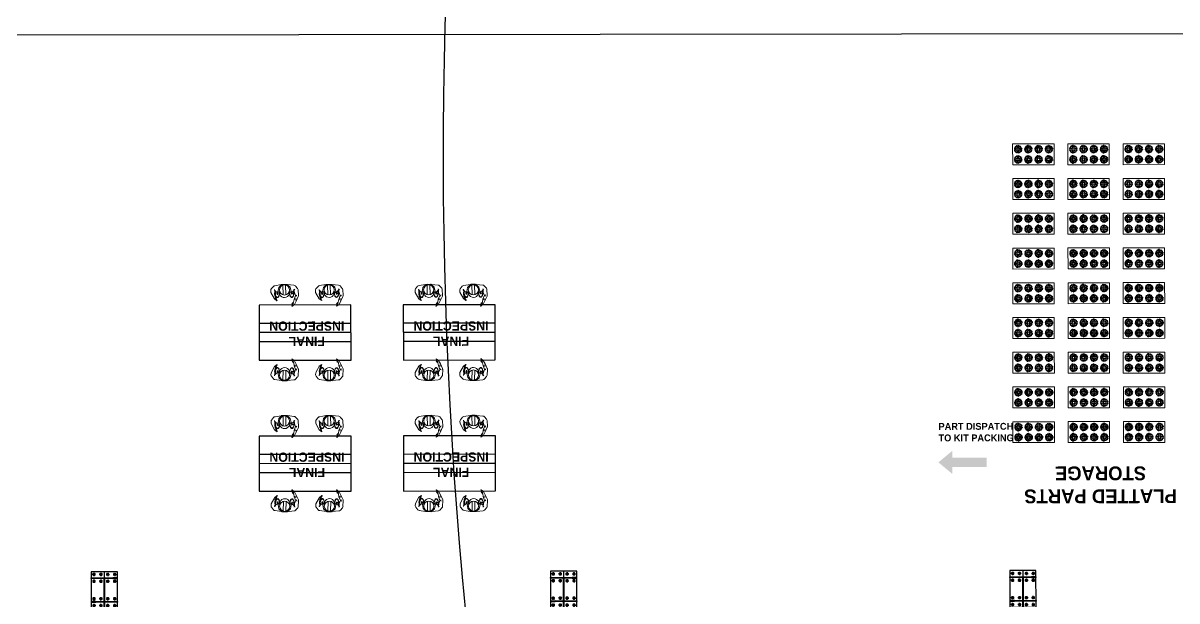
# Model space of a CAD drawing. Header units: feet. Extents: x -99009 to 3252343, y -11094690 to 9035152.
# Drawn here: x 2411264 to 2436386, y -1988055 to -1975477 of the extents above; entities that cross this region are included whole.
import ezdxf

# ---------------------------------------------------------------- set-up
doc = ezdxf.new("R2010")
doc.units = ezdxf.units.FT
doc.layers.add('1', color=1, linetype='Continuous')
doc.layers.add('Layer3', color=160, linetype='Continuous')
doc.layers.add('Line', color=7, linetype='Continuous', lineweight=13)
doc.layers.add('OVERALL', color=41, linetype='Continuous', lineweight=0)
doc.styles.get("Standard").update_dxf_attribs({"font": 'GOTHICB.TTF'})

# ---------------------------------------------------------------- blocks, each defined once
blk = doc.blocks.new('*U1276')
for centre, radius, start, end in [((15, -1), 18, 162.5296, 183.5619), ((-15, -1), 18, 356.4381, 17.4704), ((-5, -3), 1.5, 273.6918, 3.5619), ((5, -3), 1.5, 176.4381, 266.3082)]:
    blk.add_arc(centre, radius, start, end)
at = {"layer": 'Layer3'}
blk.add_arc((0, -76), 80, 88.2522, 91.7478, dxfattribs=at)
blk = doc.blocks.new('*U1275')
at = {"layer": 'Line', "color": 0, "linetype": 'ByBlock', "lineweight": -2, "transparency": 16777216}
blk.add_blockref('*U1276', (130, 206), dxfattribs=at)
for p, rotation in [((130, 54), 180), ((142, 205), 350.5263157894736), ((142, 55), 189.4736842105263), ((155, 202), 341.0526315789473), ((155, 58), 198.9473684210527), ((166, 197), 331.578947368421), ((166, 63), 208.421052631579), ((177, 190), 322.1052631578947), ((177, 70), 217.8947368421053), ((186, 181), 312.6315789473684), ((186, 79), 227.3684210526316), ((194, 172), 303.1578947368421), ((194, 88), 236.8421052631579), ((200, 160), 293.6842105263158), ((200, 100), 246.3157894736842), ((204, 149), 284.2105263157895), ((204, 111), 255.7894736842105), ((206, 136), 274.7368421052632), ((206, 124), 265.2631578947368)]:
    blk.add_blockref('*U1276', p, dxfattribs=dict(at, rotation=rotation))
blk = doc.blocks.new('*U1278')
for centre, radius, start, end in [((15, -1), 18, 162.5296, 183.5619), ((-15, -1), 18, 356.4381, 17.4704), ((-5, -3), 1.5, 273.6918, 3.5619), ((5, -3), 1.5, 176.4381, 266.3082)]:
    blk.add_arc(centre, radius, start, end)
at = {"layer": 'Layer3'}
blk.add_arc((0, -76), 80, 88.2522, 91.7478, dxfattribs=at)
blk = doc.blocks.new('*U1277')
at = {"layer": 'Line', "color": 0, "linetype": 'ByBlock', "lineweight": -2, "transparency": 16777216}
blk.add_blockref('*U1278', (130, 206), dxfattribs=at)
for p, rotation in [((130, 54), 180), ((142, 205), 350.5263157894736), ((142, 55), 189.4736842105263), ((155, 202), 341.0526315789473), ((155, 58), 198.9473684210527), ((166, 197), 331.578947368421), ((166, 63), 208.421052631579), ((177, 190), 322.1052631578947), ((177, 70), 217.8947368421053), ((186, 181), 312.6315789473684), ((186, 79), 227.3684210526316), ((194, 172), 303.1578947368421), ((194, 88), 236.8421052631579), ((200, 160), 293.6842105263158), ((200, 100), 246.3157894736842), ((204, 149), 284.2105263157895), ((204, 111), 255.7894736842105), ((206, 136), 274.7368421052632), ((206, 124), 265.2631578947368)]:
    blk.add_blockref('*U1278', p, dxfattribs=dict(at, rotation=rotation))
blk = doc.blocks.new('*U1280')
for centre, radius, start, end in [((15, -1), 18, 162.5296, 183.5619), ((-15, -1), 18, 356.4381, 17.4704), ((-5, -3), 1.5, 273.6918, 3.5619), ((5, -3), 1.5, 176.4381, 266.3082)]:
    blk.add_arc(centre, radius, start, end)
at = {"layer": 'Layer3'}
blk.add_arc((0, -76), 80, 88.2522, 91.7478, dxfattribs=at)
blk = doc.blocks.new('*U1279')
at = {"layer": 'Line', "color": 0, "linetype": 'ByBlock', "lineweight": -2, "transparency": 16777216}
blk.add_blockref('*U1280', (130, 206), dxfattribs=at)
for p, rotation in [((130, 54), 180), ((142, 205), 350.5263157894736), ((142, 55), 189.4736842105263), ((155, 202), 341.0526315789473), ((155, 58), 198.9473684210527), ((166, 197), 331.578947368421), ((166, 63), 208.421052631579), ((177, 190), 322.1052631578947), ((177, 70), 217.8947368421053), ((186, 181), 312.6315789473684), ((186, 79), 227.3684210526316), ((194, 172), 303.1578947368421), ((194, 88), 236.8421052631579), ((200, 160), 293.6842105263158), ((200, 100), 246.3157894736842), ((204, 149), 284.2105263157895), ((204, 111), 255.7894736842105), ((206, 136), 274.7368421052632), ((206, 124), 265.2631578947368)]:
    blk.add_blockref('*U1280', p, dxfattribs=dict(at, rotation=rotation))
blk = doc.blocks.new('*U1282')
for centre, radius, start, end in [((15, -1), 18, 162.5296, 183.5619), ((-15, -1), 18, 356.4381, 17.4704), ((-5, -3), 1.5, 273.6918, 3.5619), ((5, -3), 1.5, 176.4381, 266.3082)]:
    blk.add_arc(centre, radius, start, end)
at = {"layer": 'Layer3'}
blk.add_arc((0, -76), 80, 88.2522, 91.7478, dxfattribs=at)
blk = doc.blocks.new('*U1281')
at = {"layer": 'Line', "color": 0, "linetype": 'ByBlock', "lineweight": -2, "transparency": 16777216}
blk.add_blockref('*U1282', (130, 206), dxfattribs=at)
for p, rotation in [((130, 54), 180), ((142, 205), 350.5263157894736), ((142, 55), 189.4736842105263), ((155, 202), 341.0526315789473), ((155, 58), 198.9473684210527), ((166, 197), 331.578947368421), ((166, 63), 208.421052631579), ((177, 190), 322.1052631578947), ((177, 70), 217.8947368421053), ((186, 181), 312.6315789473684), ((186, 79), 227.3684210526316), ((194, 172), 303.1578947368421), ((194, 88), 236.8421052631579), ((200, 160), 293.6842105263158), ((200, 100), 246.3157894736842), ((204, 149), 284.2105263157895), ((204, 111), 255.7894736842105), ((206, 136), 274.7368421052632), ((206, 124), 265.2631578947368)]:
    blk.add_blockref('*U1282', p, dxfattribs=dict(at, rotation=rotation))
blk = doc.blocks.new('*U1284')
for centre, radius, start, end in [((15, -1), 18, 162.5296, 183.5619), ((-15, -1), 18, 356.4381, 17.4704), ((-5, -3), 1.5, 273.6918, 3.5619), ((5, -3), 1.5, 176.4381, 266.3082)]:
    blk.add_arc(centre, radius, start, end)
at = {"layer": 'Layer3'}
blk.add_arc((0, -76), 80, 88.2522, 91.7478, dxfattribs=at)
blk = doc.blocks.new('*U1283')
at = {"layer": 'Line', "color": 0, "linetype": 'ByBlock', "lineweight": -2, "transparency": 16777216}
blk.add_blockref('*U1284', (130, 206), dxfattribs=at)
for p, rotation in [((130, 54), 180), ((142, 205), 350.5263157894736), ((142, 55), 189.4736842105263), ((155, 202), 341.0526315789473), ((155, 58), 198.9473684210527), ((166, 197), 331.578947368421), ((166, 63), 208.421052631579), ((177, 190), 322.1052631578947), ((177, 70), 217.8947368421053), ((186, 181), 312.6315789473684), ((186, 79), 227.3684210526316), ((194, 172), 303.1578947368421), ((194, 88), 236.8421052631579), ((200, 160), 293.6842105263158), ((200, 100), 246.3157894736842), ((204, 149), 284.2105263157895), ((204, 111), 255.7894736842105), ((206, 136), 274.7368421052632), ((206, 124), 265.2631578947368)]:
    blk.add_blockref('*U1284', p, dxfattribs=dict(at, rotation=rotation))
blk = doc.blocks.new('*U1286')
for centre, radius, start, end in [((15, -1), 18, 162.5296, 183.5619), ((-15, -1), 18, 356.4381, 17.4704), ((-5, -3), 1.5, 273.6918, 3.5619), ((5, -3), 1.5, 176.4381, 266.3082)]:
    blk.add_arc(centre, radius, start, end)
at = {"layer": 'Layer3'}
blk.add_arc((0, -76), 80, 88.2522, 91.7478, dxfattribs=at)
blk = doc.blocks.new('*U1285')
at = {"layer": 'Line', "color": 0, "linetype": 'ByBlock', "lineweight": -2, "transparency": 16777216}
blk.add_blockref('*U1286', (130, 206), dxfattribs=at)
for p, rotation in [((130, 54), 180), ((142, 205), 350.5263157894736), ((142, 55), 189.4736842105263), ((155, 202), 341.0526315789473), ((155, 58), 198.9473684210527), ((166, 197), 331.578947368421), ((166, 63), 208.421052631579), ((177, 190), 322.1052631578947), ((177, 70), 217.8947368421053), ((186, 181), 312.6315789473684), ((186, 79), 227.3684210526316), ((194, 172), 303.1578947368421), ((194, 88), 236.8421052631579), ((200, 160), 293.6842105263158), ((200, 100), 246.3157894736842), ((204, 149), 284.2105263157895), ((204, 111), 255.7894736842105), ((206, 136), 274.7368421052632), ((206, 124), 265.2631578947368)]:
    blk.add_blockref('*U1286', p, dxfattribs=dict(at, rotation=rotation))
blk = doc.blocks.new('*U1288')
for centre, radius, start, end in [((15, -1), 18, 162.5296, 183.5619), ((-15, -1), 18, 356.4381, 17.4704), ((-5, -3), 1.5, 273.6918, 3.5619), ((5, -3), 1.5, 176.4381, 266.3082)]:
    blk.add_arc(centre, radius, start, end)
at = {"layer": 'Layer3'}
blk.add_arc((0, -76), 80, 88.2522, 91.7478, dxfattribs=at)
blk = doc.blocks.new('*U1287')
at = {"layer": 'Line', "color": 0, "linetype": 'ByBlock', "lineweight": -2, "transparency": 16777216}
blk.add_blockref('*U1288', (130, 206), dxfattribs=at)
for p, rotation in [((130, 54), 180), ((142, 205), 350.5263157894736), ((142, 55), 189.4736842105263), ((155, 202), 341.0526315789473), ((155, 58), 198.9473684210527), ((166, 197), 331.578947368421), ((166, 63), 208.421052631579), ((177, 190), 322.1052631578947), ((177, 70), 217.8947368421053), ((186, 181), 312.6315789473684), ((186, 79), 227.3684210526316), ((194, 172), 303.1578947368421), ((194, 88), 236.8421052631579), ((200, 160), 293.6842105263158), ((200, 100), 246.3157894736842), ((204, 149), 284.2105263157895), ((204, 111), 255.7894736842105), ((206, 136), 274.7368421052632), ((206, 124), 265.2631578947368)]:
    blk.add_blockref('*U1288', p, dxfattribs=dict(at, rotation=rotation))
blk = doc.blocks.new('*U1290')
for centre, radius, start, end in [((15, -1), 18, 162.5296, 183.5619), ((-15, -1), 18, 356.4381, 17.4704), ((-5, -3), 1.5, 273.6918, 3.5619), ((5, -3), 1.5, 176.4381, 266.3082)]:
    blk.add_arc(centre, radius, start, end)
at = {"layer": 'Layer3'}
blk.add_arc((0, -76), 80, 88.2522, 91.7478, dxfattribs=at)
blk = doc.blocks.new('*U1289')
at = {"layer": 'Line', "color": 0, "linetype": 'ByBlock', "lineweight": -2, "transparency": 16777216}
blk.add_blockref('*U1290', (130, 206), dxfattribs=at)
for p, rotation in [((130, 54), 180), ((142, 205), 350.5263157894736), ((142, 55), 189.4736842105263), ((155, 202), 341.0526315789473), ((155, 58), 198.9473684210527), ((166, 197), 331.578947368421), ((166, 63), 208.421052631579), ((177, 190), 322.1052631578947), ((177, 70), 217.8947368421053), ((186, 181), 312.6315789473684), ((186, 79), 227.3684210526316), ((194, 172), 303.1578947368421), ((194, 88), 236.8421052631579), ((200, 160), 293.6842105263158), ((200, 100), 246.3157894736842), ((204, 149), 284.2105263157895), ((204, 111), 255.7894736842105), ((206, 136), 274.7368421052632), ((206, 124), 265.2631578947368)]:
    blk.add_blockref('*U1290', p, dxfattribs=dict(at, rotation=rotation))
blk = doc.blocks.new('*U1292')
for centre, radius, start, end in [((15, -1), 18, 162.5296, 183.5619), ((-15, -1), 18, 356.4381, 17.4704), ((-5, -3), 1.5, 273.6918, 3.5619), ((5, -3), 1.5, 176.4381, 266.3082)]:
    blk.add_arc(centre, radius, start, end)
at = {"layer": 'Layer3'}
blk.add_arc((0, -76), 80, 88.2522, 91.7478, dxfattribs=at)
blk = doc.blocks.new('*U1291')
at = {"layer": 'Line', "color": 0, "linetype": 'ByBlock', "lineweight": -2, "transparency": 16777216}
blk.add_blockref('*U1292', (130, 206), dxfattribs=at)
for p, rotation in [((130, 54), 180), ((142, 205), 350.5263157894736), ((142, 55), 189.4736842105263), ((155, 202), 341.0526315789473), ((155, 58), 198.9473684210527), ((166, 197), 331.578947368421), ((166, 63), 208.421052631579), ((177, 190), 322.1052631578947), ((177, 70), 217.8947368421053), ((186, 181), 312.6315789473684), ((186, 79), 227.3684210526316), ((194, 172), 303.1578947368421), ((194, 88), 236.8421052631579), ((200, 160), 293.6842105263158), ((200, 100), 246.3157894736842), ((204, 149), 284.2105263157895), ((204, 111), 255.7894736842105), ((206, 136), 274.7368421052632), ((206, 124), 265.2631578947368)]:
    blk.add_blockref('*U1292', p, dxfattribs=dict(at, rotation=rotation))
blk = doc.blocks.new('*U1294')
for centre, radius, start, end in [((15, -1), 18, 162.5296, 183.5619), ((-15, -1), 18, 356.4381, 17.4704), ((-5, -3), 1.5, 273.6918, 3.5619), ((5, -3), 1.5, 176.4381, 266.3082)]:
    blk.add_arc(centre, radius, start, end)
at = {"layer": 'Layer3'}
blk.add_arc((0, -76), 80, 88.2522, 91.7478, dxfattribs=at)
blk = doc.blocks.new('*U1293')
at = {"layer": 'Line', "color": 0, "linetype": 'ByBlock', "lineweight": -2, "transparency": 16777216}
blk.add_blockref('*U1294', (130, 206), dxfattribs=at)
for p, rotation in [((130, 54), 180), ((142, 205), 350.5263157894736), ((142, 55), 189.4736842105263), ((155, 202), 341.0526315789473), ((155, 58), 198.9473684210527), ((166, 197), 331.578947368421), ((166, 63), 208.421052631579), ((177, 190), 322.1052631578947), ((177, 70), 217.8947368421053), ((186, 181), 312.6315789473684), ((186, 79), 227.3684210526316), ((194, 172), 303.1578947368421), ((194, 88), 236.8421052631579), ((200, 160), 293.6842105263158), ((200, 100), 246.3157894736842), ((204, 149), 284.2105263157895), ((204, 111), 255.7894736842105), ((206, 136), 274.7368421052632), ((206, 124), 265.2631578947368)]:
    blk.add_blockref('*U1294', p, dxfattribs=dict(at, rotation=rotation))
blk = doc.blocks.new('*U1296')
for centre, radius, start, end in [((15, -1), 18, 162.5296, 183.5619), ((-15, -1), 18, 356.4381, 17.4704), ((-5, -3), 1.5, 273.6918, 3.5619), ((5, -3), 1.5, 176.4381, 266.3082)]:
    blk.add_arc(centre, radius, start, end)
at = {"layer": 'Layer3'}
blk.add_arc((0, -76), 80, 88.2522, 91.7478, dxfattribs=at)
blk = doc.blocks.new('*U1295')
at = {"layer": 'Line', "color": 0, "linetype": 'ByBlock', "lineweight": -2, "transparency": 16777216}
blk.add_blockref('*U1296', (130, 206), dxfattribs=at)
for p, rotation in [((130, 54), 180), ((142, 205), 350.5263157894736), ((142, 55), 189.4736842105263), ((155, 202), 341.0526315789473), ((155, 58), 198.9473684210527), ((166, 197), 331.578947368421), ((166, 63), 208.421052631579), ((177, 190), 322.1052631578947), ((177, 70), 217.8947368421053), ((186, 181), 312.6315789473684), ((186, 79), 227.3684210526316), ((194, 172), 303.1578947368421), ((194, 88), 236.8421052631579), ((200, 160), 293.6842105263158), ((200, 100), 246.3157894736842), ((204, 149), 284.2105263157895), ((204, 111), 255.7894736842105), ((206, 136), 274.7368421052632), ((206, 124), 265.2631578947368)]:
    blk.add_blockref('*U1296', p, dxfattribs=dict(at, rotation=rotation))
blk = doc.blocks.new('*U1298')
for centre, radius, start, end in [((15, -1), 18, 162.5296, 183.5619), ((-15, -1), 18, 356.4381, 17.4704), ((-5, -3), 1.5, 273.6918, 3.5619), ((5, -3), 1.5, 176.4381, 266.3082)]:
    blk.add_arc(centre, radius, start, end)
at = {"layer": 'Layer3'}
blk.add_arc((0, -76), 80, 88.2522, 91.7478, dxfattribs=at)
blk = doc.blocks.new('*U1297')
at = {"layer": 'Line', "color": 0, "linetype": 'ByBlock', "lineweight": -2, "transparency": 16777216}
blk.add_blockref('*U1298', (130, 206), dxfattribs=at)
for p, rotation in [((130, 54), 180), ((142, 205), 350.5263157894736), ((142, 55), 189.4736842105263), ((155, 202), 341.0526315789473), ((155, 58), 198.9473684210527), ((166, 197), 331.578947368421), ((166, 63), 208.421052631579), ((177, 190), 322.1052631578947), ((177, 70), 217.8947368421053), ((186, 181), 312.6315789473684), ((186, 79), 227.3684210526316), ((194, 172), 303.1578947368421), ((194, 88), 236.8421052631579), ((200, 160), 293.6842105263158), ((200, 100), 246.3157894736842), ((204, 149), 284.2105263157895), ((204, 111), 255.7894736842105), ((206, 136), 274.7368421052632), ((206, 124), 265.2631578947368)]:
    blk.add_blockref('*U1298', p, dxfattribs=dict(at, rotation=rotation))
blk = doc.blocks.new('*U1300')
for centre, radius, start, end in [((15, -1), 18, 162.5296, 183.5619), ((-15, -1), 18, 356.4381, 17.4704), ((-5, -3), 1.5, 273.6918, 3.5619), ((5, -3), 1.5, 176.4381, 266.3082)]:
    blk.add_arc(centre, radius, start, end)
at = {"layer": 'Layer3'}
blk.add_arc((0, -76), 80, 88.2522, 91.7478, dxfattribs=at)
blk = doc.blocks.new('*U1299')
at = {"layer": 'Line', "color": 0, "linetype": 'ByBlock', "lineweight": -2, "transparency": 16777216}
blk.add_blockref('*U1300', (130, 206), dxfattribs=at)
for p, rotation in [((130, 54), 180), ((142, 205), 350.5263157894736), ((142, 55), 189.4736842105263), ((155, 202), 341.0526315789473), ((155, 58), 198.9473684210527), ((166, 197), 331.578947368421), ((166, 63), 208.421052631579), ((177, 190), 322.1052631578947), ((177, 70), 217.8947368421053), ((186, 181), 312.6315789473684), ((186, 79), 227.3684210526316), ((194, 172), 303.1578947368421), ((194, 88), 236.8421052631579), ((200, 160), 293.6842105263158), ((200, 100), 246.3157894736842), ((204, 149), 284.2105263157895), ((204, 111), 255.7894736842105), ((206, 136), 274.7368421052632), ((206, 124), 265.2631578947368)]:
    blk.add_blockref('*U1300', p, dxfattribs=dict(at, rotation=rotation))
blk = doc.blocks.new('*U1302')
for centre, radius, start, end in [((15, -1), 18, 162.5296, 183.5619), ((-15, -1), 18, 356.4381, 17.4704), ((-5, -3), 1.5, 273.6918, 3.5619), ((5, -3), 1.5, 176.4381, 266.3082)]:
    blk.add_arc(centre, radius, start, end)
at = {"layer": 'Layer3'}
blk.add_arc((0, -76), 80, 88.2522, 91.7478, dxfattribs=at)
blk = doc.blocks.new('*U1301')
at = {"layer": 'Line', "color": 0, "linetype": 'ByBlock', "lineweight": -2, "transparency": 16777216}
blk.add_blockref('*U1302', (130, 206), dxfattribs=at)
for p, rotation in [((130, 54), 180), ((142, 205), 350.5263157894736), ((142, 55), 189.4736842105263), ((155, 202), 341.0526315789473), ((155, 58), 198.9473684210527), ((166, 197), 331.578947368421), ((166, 63), 208.421052631579), ((177, 190), 322.1052631578947), ((177, 70), 217.8947368421053), ((186, 181), 312.6315789473684), ((186, 79), 227.3684210526316), ((194, 172), 303.1578947368421), ((194, 88), 236.8421052631579), ((200, 160), 293.6842105263158), ((200, 100), 246.3157894736842), ((204, 149), 284.2105263157895), ((204, 111), 255.7894736842105), ((206, 136), 274.7368421052632), ((206, 124), 265.2631578947368)]:
    blk.add_blockref('*U1302', p, dxfattribs=dict(at, rotation=rotation))
blk = doc.blocks.new('*U1304')
for centre, radius, start, end in [((15, -1), 18, 162.5296, 183.5619), ((-15, -1), 18, 356.4381, 17.4704), ((-5, -3), 1.5, 273.6918, 3.5619), ((5, -3), 1.5, 176.4381, 266.3082)]:
    blk.add_arc(centre, radius, start, end)
at = {"layer": 'Layer3'}
blk.add_arc((0, -76), 80, 88.2522, 91.7478, dxfattribs=at)
blk = doc.blocks.new('*U1303')
at = {"layer": 'Line', "color": 0, "linetype": 'ByBlock', "lineweight": -2, "transparency": 16777216}
blk.add_blockref('*U1304', (130, 206), dxfattribs=at)
for p, rotation in [((130, 54), 180), ((142, 205), 350.5263157894736), ((142, 55), 189.4736842105263), ((155, 202), 341.0526315789473), ((155, 58), 198.9473684210527), ((166, 197), 331.578947368421), ((166, 63), 208.421052631579), ((177, 190), 322.1052631578947), ((177, 70), 217.8947368421053), ((186, 181), 312.6315789473684), ((186, 79), 227.3684210526316), ((194, 172), 303.1578947368421), ((194, 88), 236.8421052631579), ((200, 160), 293.6842105263158), ((200, 100), 246.3157894736842), ((204, 149), 284.2105263157895), ((204, 111), 255.7894736842105), ((206, 136), 274.7368421052632), ((206, 124), 265.2631578947368)]:
    blk.add_blockref('*U1304', p, dxfattribs=dict(at, rotation=rotation))
blk = doc.blocks.new('*U1306')
for centre, radius, start, end in [((15, -1), 18, 162.5296, 183.5619), ((-15, -1), 18, 356.4381, 17.4704), ((-5, -3), 1.5, 273.6918, 3.5619), ((5, -3), 1.5, 176.4381, 266.3082)]:
    blk.add_arc(centre, radius, start, end)
at = {"layer": 'Layer3'}
blk.add_arc((0, -76), 80, 88.2522, 91.7478, dxfattribs=at)
blk = doc.blocks.new('*U1305')
at = {"layer": 'Line', "color": 0, "linetype": 'ByBlock', "lineweight": -2, "transparency": 16777216}
blk.add_blockref('*U1306', (130, 206), dxfattribs=at)
for p, rotation in [((130, 54), 180), ((142, 205), 350.5263157894736), ((142, 55), 189.4736842105263), ((155, 202), 341.0526315789473), ((155, 58), 198.9473684210527), ((166, 197), 331.578947368421), ((166, 63), 208.421052631579), ((177, 190), 322.1052631578947), ((177, 70), 217.8947368421053), ((186, 181), 312.6315789473684), ((186, 79), 227.3684210526316), ((194, 172), 303.1578947368421), ((194, 88), 236.8421052631579), ((200, 160), 293.6842105263158), ((200, 100), 246.3157894736842), ((204, 149), 284.2105263157895), ((204, 111), 255.7894736842105), ((206, 136), 274.7368421052632), ((206, 124), 265.2631578947368)]:
    blk.add_blockref('*U1306', p, dxfattribs=dict(at, rotation=rotation))
blk = doc.blocks.new('plated part')
at = {"lineweight": 0, "transparency": 33554684}
for p, q in [((1824239, -17571), (1823337, -17571)), ((1823337, -17571), (1823337, -18027)), ((1824239, -18027), (1824239, -17571)), ((1823337, -18027), (1824239, -18027))]:
    blk.add_line(p, q, dxfattribs=at)
at = {"layer": 'Line', "color": 31, "lineweight": 0, "true_color": 0xfecc66, "transparency": 33554684}
for points in [[(1823430, -17626, -0.482194), (1823442, -17636), (1823442, -17639, -0.255713), (1823433, -17655, 0.108419), (1823421, -17667, -0.255713), (1823405, -17676), (1823402, -17676, -0.482194), (1823392, -17664, -0.287007)], [(1823392, -17710, -0.482194), (1823402, -17698), (1823405, -17698, -0.255713), (1823421, -17707, 0.108419), (1823433, -17719, -0.255713), (1823442, -17735), (1823442, -17738, -0.482194), (1823430, -17748, -0.287007)], [(1823514, -17664, -0.482194), (1823504, -17676), (1823501, -17676, -0.255713), (1823485, -17667, 0.108419), (1823473, -17655, -0.255713), (1823464, -17639), (1823464, -17636, -0.482194), (1823476, -17626, -0.287007)], [(1823476, -17748, -0.482194), (1823464, -17738), (1823464, -17735, -0.255713), (1823473, -17719, 0.108419), (1823485, -17707, -0.255713), (1823501, -17698), (1823504, -17698, -0.482194), (1823514, -17710, -0.287007)], [(1823653, -17626, -0.482194), (1823665, -17636), (1823665, -17639, -0.255713), (1823656, -17655, 0.108419), (1823644, -17667, -0.255713), (1823628, -17676), (1823625, -17676, -0.482194), (1823615, -17664, -0.287007)], [(1823615, -17710, -0.482194), (1823625, -17698), (1823628, -17698, -0.255713), (1823644, -17707, 0.108419), (1823656, -17719, -0.255713), (1823665, -17735), (1823665, -17738, -0.482194), (1823653, -17748, -0.287007)], [(1823737, -17664, -0.482194), (1823727, -17676), (1823724, -17676, -0.255713), (1823708, -17667, 0.108419), (1823696, -17655, -0.255713), (1823687, -17639), (1823687, -17636, -0.482194), (1823699, -17626, -0.287007)], [(1823699, -17748, -0.482194), (1823687, -17738), (1823687, -17735, -0.255713), (1823696, -17719, 0.108419), (1823708, -17707, -0.255713), (1823724, -17698), (1823727, -17698, -0.482194), (1823737, -17710, -0.287007)], [(1823876, -17626, -0.482194), (1823888, -17636), (1823888, -17639, -0.255713), (1823879, -17655, 0.108419), (1823867, -17667, -0.255713), (1823851, -17676), (1823848, -17676, -0.482194), (1823838, -17664, -0.287007)], [(1823838, -17710, -0.482194), (1823848, -17698), (1823851, -17698, -0.255713), (1823867, -17707, 0.108419), (1823879, -17719, -0.255713), (1823888, -17735), (1823888, -17738, -0.482194), (1823876, -17748, -0.287007)], [(1823960, -17664, -0.482194), (1823950, -17676), (1823947, -17676, -0.255713), (1823931, -17667, 0.108419), (1823919, -17655, -0.255713), (1823910, -17639), (1823910, -17636, -0.482194), (1823922, -17626, -0.287007)], [(1823922, -17748, -0.482194), (1823910, -17738), (1823910, -17735, -0.255713), (1823919, -17719, 0.108419), (1823931, -17707, -0.255713), (1823947, -17698), (1823950, -17698, -0.482194), (1823960, -17710, -0.287007)], [(1824099, -17626, -0.482194), (1824111, -17636), (1824111, -17639, -0.255713), (1824102, -17655, 0.108419), (1824090, -17667, -0.255713), (1824074, -17676), (1824071, -17676, -0.482194), (1824061, -17664, -0.287007)], [(1824061, -17710, -0.482194), (1824071, -17698), (1824074, -17698, -0.255713), (1824090, -17707, 0.108419), (1824102, -17719, -0.255713), (1824111, -17735), (1824111, -17738, -0.482194), (1824099, -17748, -0.287007)], [(1824183, -17664, -0.482194), (1824173, -17676), (1824170, -17676, -0.255713), (1824154, -17667, 0.108419), (1824142, -17655, -0.255713), (1824133, -17639), (1824133, -17636, -0.482194), (1824145, -17626, -0.287007)], [(1824145, -17748, -0.482194), (1824133, -17738), (1824133, -17735, -0.255713), (1824142, -17719, 0.108419), (1824154, -17707, -0.255713), (1824170, -17698), (1824173, -17698, -0.482194), (1824183, -17710, -0.287007)], [(1823430, -17849, -0.482194), (1823442, -17859), (1823442, -17862, -0.255713), (1823433, -17878, 0.108419), (1823421, -17890, -0.255713), (1823405, -17899), (1823402, -17899, -0.482194), (1823392, -17887, -0.287007)], [(1823392, -17933, -0.482194), (1823402, -17921), (1823405, -17921, -0.255713), (1823421, -17930, 0.108419), (1823433, -17942, -0.255713), (1823442, -17958), (1823442, -17961, -0.482194), (1823430, -17971, -0.287007)], [(1823514, -17887, -0.482194), (1823504, -17899), (1823501, -17899, -0.255713), (1823485, -17890, 0.108419), (1823473, -17878, -0.255713), (1823464, -17862), (1823464, -17859, -0.482194), (1823476, -17849, -0.287007)], [(1823476, -17971, -0.482194), (1823464, -17961), (1823464, -17958, -0.255713), (1823473, -17942, 0.108419), (1823485, -17930, -0.255713), (1823501, -17921), (1823504, -17921, -0.482194), (1823514, -17933, -0.287007)], [(1823653, -17849, -0.482194), (1823665, -17859), (1823665, -17862, -0.255713), (1823656, -17878, 0.108419), (1823644, -17890, -0.255713), (1823628, -17899), (1823625, -17899, -0.482194), (1823615, -17887, -0.287007)], [(1823615, -17933, -0.482194), (1823625, -17921), (1823628, -17921, -0.255713), (1823644, -17930, 0.108419), (1823656, -17942, -0.255713), (1823665, -17958), (1823665, -17961, -0.482194), (1823653, -17971, -0.287007)], [(1823737, -17887, -0.482194), (1823727, -17899), (1823724, -17899, -0.255713), (1823708, -17890, 0.108419), (1823696, -17878, -0.255713), (1823687, -17862), (1823687, -17859, -0.482194), (1823699, -17849, -0.287007)], [(1823699, -17971, -0.482194), (1823687, -17961), (1823687, -17958, -0.255713), (1823696, -17942, 0.108419), (1823708, -17930, -0.255713), (1823724, -17921), (1823727, -17921, -0.482194), (1823737, -17933, -0.287007)], [(1823876, -17849, -0.482194), (1823888, -17859), (1823888, -17862, -0.255713), (1823879, -17878, 0.108419), (1823867, -17890, -0.255713), (1823851, -17899), (1823848, -17899, -0.482194), (1823838, -17887, -0.287007)], [(1823838, -17933, -0.482194), (1823848, -17921), (1823851, -17921, -0.255713), (1823867, -17930, 0.108419), (1823879, -17942, -0.255713), (1823888, -17958), (1823888, -17961, -0.482194), (1823876, -17971, -0.287007)], [(1823960, -17887, -0.482194), (1823950, -17899), (1823947, -17899, -0.255713), (1823931, -17890, 0.108419), (1823919, -17878, -0.255713), (1823910, -17862), (1823910, -17859, -0.482194), (1823922, -17849, -0.287007)], [(1823922, -17971, -0.482194), (1823910, -17961), (1823910, -17958, -0.255713), (1823919, -17942, 0.108419), (1823931, -17930, -0.255713), (1823947, -17921), (1823950, -17921, -0.482194), (1823960, -17933, -0.287007)], [(1824099, -17849, -0.482194), (1824111, -17859), (1824111, -17862, -0.255713), (1824102, -17878, 0.108419), (1824090, -17890, -0.255713), (1824074, -17899), (1824071, -17899, -0.482194), (1824061, -17887, -0.287007)], [(1824061, -17933, -0.482194), (1824071, -17921), (1824074, -17921, -0.255713), (1824090, -17930, 0.108419), (1824102, -17942, -0.255713), (1824111, -17958), (1824111, -17961, -0.482194), (1824099, -17971, -0.287007)], [(1824183, -17887, -0.482194), (1824173, -17899), (1824170, -17899, -0.255713), (1824154, -17890, 0.108419), (1824142, -17878, -0.255713), (1824133, -17862), (1824133, -17859, -0.482194), (1824145, -17849, -0.287007)], [(1824145, -17971, -0.482194), (1824133, -17961), (1824133, -17958, -0.255713), (1824142, -17942, 0.108419), (1824154, -17930, -0.255713), (1824170, -17921), (1824173, -17921, -0.482194), (1824183, -17933, -0.287007)]]:
    blk.add_lwpolyline(points, format="xyb", close=True, dxfattribs=at)
at = {"layer": 'Line', "color": 31, "true_color": 0xfecc66, "transparency": 33554684}
for centre in [(1823453, -17687), (1823676, -17687), (1823899, -17687), (1824122, -17687), (1823453, -17910), (1823676, -17910), (1823899, -17910), (1824122, -17910)]:
    blk.add_circle(centre, 20, dxfattribs=at)
for centre, start, end in [((1823453, -17687), 178.9367, 181.064), ((1823453, -17687), 188.4287, 190.5187), ((1823453, -17687), 160.0076, 162.0977), ((1823453, -17687), 197.9023, 199.9924), ((1823453, -17687), 150.5339, 152.624), ((1823453, -17687), 207.376, 209.4661), ((1823453, -17687), 141.0602, 143.1503), ((1823453, -17687), 216.8497, 218.9398), ((1823453, -17687), 226.3234, 228.4134), ((1823453, -17687), 235.7971, 237.8871), ((1823453, -17687), 112.6392, 114.7292), ((1823453, -17687), 245.2708, 247.3608), ((1823453, -17687), 254.7445, 256.8345), ((1823453, -17687), 93.6918, 95.7819), ((1823453, -17687), 264.2181, 266.3082), ((1823453, -17687), 84.2181, 86.3082), ((1823453, -17687), 273.6918, 275.7819), ((1823453, -17687), 74.7445, 76.8345), ((1823453, -17687), 283.1655, 285.2555), ((1823453, -17687), 65.2708, 67.3608), ((1823453, -17687), 292.6392, 294.7292), ((1823453, -17687), 55.7971, 57.8871), ((1823453, -17687), 302.1129, 304.2029), ((1823453, -17687), 46.3234, 48.4134), ((1823453, -17687), 311.5866, 313.6766), ((1823453, -17687), 36.8497, 38.9398), ((1823453, -17687), 321.0602, 323.1503), ((1823453, -17687), 27.376, 29.4661), ((1823453, -17687), 330.5339, 332.624), ((1823453, -17687), 17.9023, 19.9924), ((1823453, -17687), 340.0076, 342.0977), ((1823453, -17687), 8.4287, 10.5187), ((1823453, -17687), 349.4813, 351.5713), ((1823453, -17687), 358.955, 1.045), ((1823676, -17687), 178.9367, 181.064), ((1823676, -17687), 188.4287, 190.5187), ((1823676, -17687), 160.0076, 162.0977), ((1823676, -17687), 197.9023, 199.9924), ((1823676, -17687), 150.5339, 152.624), ((1823676, -17687), 207.376, 209.4661), ((1823676, -17687), 141.0602, 143.1503), ((1823676, -17687), 216.8497, 218.9398), ((1823676, -17687), 226.3234, 228.4134), ((1823676, -17687), 235.7971, 237.8871), ((1823676, -17687), 112.6392, 114.7292), ((1823676, -17687), 245.2708, 247.3608), ((1823676, -17687), 254.7445, 256.8345), ((1823676, -17687), 93.6918, 95.7819), ((1823676, -17687), 264.2181, 266.3082), ((1823676, -17687), 84.2181, 86.3082), ((1823676, -17687), 273.6918, 275.7819), ((1823676, -17687), 74.7445, 76.8345), ((1823676, -17687), 283.1655, 285.2555), ((1823676, -17687), 65.2708, 67.3608), ((1823676, -17687), 292.6392, 294.7292), ((1823676, -17687), 55.7971, 57.8871), ((1823676, -17687), 302.1129, 304.2029), ((1823676, -17687), 46.3234, 48.4134), ((1823676, -17687), 311.5866, 313.6766), ((1823676, -17687), 36.8497, 38.9398), ((1823676, -17687), 321.0602, 323.1503), ((1823676, -17687), 27.376, 29.4661), ((1823676, -17687), 330.5339, 332.624), ((1823676, -17687), 17.9023, 19.9924), ((1823676, -17687), 340.0076, 342.0977), ((1823676, -17687), 8.4287, 10.5187), ((1823676, -17687), 349.4813, 351.5713), ((1823676, -17687), 358.955, 1.045), ((1823899, -17687), 178.9367, 181.064), ((1823899, -17687), 188.4287, 190.5187), ((1823899, -17687), 160.0076, 162.0977), ((1823899, -17687), 197.9023, 199.9924), ((1823899, -17687), 150.5339, 152.624), ((1823899, -17687), 207.376, 209.4661), ((1823899, -17687), 141.0602, 143.1503), ((1823899, -17687), 216.8497, 218.9398), ((1823899, -17687), 226.3234, 228.4134), ((1823899, -17687), 235.7971, 237.8871), ((1823899, -17687), 112.6392, 114.7292), ((1823899, -17687), 245.2708, 247.3608), ((1823899, -17687), 254.7445, 256.8345), ((1823899, -17687), 93.6918, 95.7819), ((1823899, -17687), 264.2181, 266.3082), ((1823899, -17687), 84.2181, 86.3082), ((1823899, -17687), 273.6918, 275.7819), ((1823899, -17687), 74.7445, 76.8345), ((1823899, -17687), 283.1655, 285.2555), ((1823899, -17687), 65.2708, 67.3608), ((1823899, -17687), 292.6392, 294.7292), ((1823899, -17687), 55.7971, 57.8871), ((1823899, -17687), 302.1129, 304.2029), ((1823899, -17687), 46.3234, 48.4134), ((1823899, -17687), 311.5866, 313.6766), ((1823899, -17687), 36.8497, 38.9398), ((1823899, -17687), 321.0602, 323.1503), ((1823899, -17687), 27.376, 29.4661), ((1823899, -17687), 330.5339, 332.624), ((1823899, -17687), 17.9023, 19.9924), ((1823899, -17687), 340.0076, 342.0977), ((1823899, -17687), 8.4287, 10.5187), ((1823899, -17687), 349.4813, 351.5713), ((1823899, -17687), 358.955, 1.045), ((1824122, -17687), 178.9367, 181.064), ((1824122, -17687), 188.4287, 190.5187), ((1824122, -17687), 160.0076, 162.0977), ((1824122, -17687), 197.9023, 199.9924), ((1824122, -17687), 150.5339, 152.624), ((1824122, -17687), 207.376, 209.4661), ((1824122, -17687), 141.0602, 143.1503), ((1824122, -17687), 216.8497, 218.9398), ((1824122, -17687), 226.3234, 228.4134), ((1824122, -17687), 235.7971, 237.8871), ((1824122, -17687), 112.6392, 114.7292), ((1824122, -17687), 245.2708, 247.3608), ((1824122, -17687), 254.7445, 256.8345), ((1824122, -17687), 93.6918, 95.7819), ((1824122, -17687), 264.2181, 266.3082), ((1824122, -17687), 84.2181, 86.3082), ((1824122, -17687), 273.6918, 275.7819), ((1824122, -17687), 74.7445, 76.8345), ((1824122, -17687), 283.1655, 285.2555), ((1824122, -17687), 65.2708, 67.3608), ((1824122, -17687), 292.6392, 294.7292), ((1824122, -17687), 55.7971, 57.8871), ((1824122, -17687), 302.1129, 304.2029), ((1824122, -17687), 46.3234, 48.4134), ((1824122, -17687), 311.5866, 313.6766), ((1824122, -17687), 36.8497, 38.9398), ((1824122, -17687), 321.0602, 323.1503), ((1824122, -17687), 27.376, 29.4661), ((1824122, -17687), 330.5339, 332.624), ((1824122, -17687), 17.9023, 19.9924), ((1824122, -17687), 340.0076, 342.0977), ((1824122, -17687), 8.4287, 10.5187), ((1824122, -17687), 349.4813, 351.5713), ((1824122, -17687), 358.955, 1.045), ((1823453, -17910), 178.9367, 181.064), ((1823453, -17910), 188.4287, 190.5187), ((1823453, -17910), 160.0076, 162.0977), ((1823453, -17910), 197.9023, 199.9924), ((1823453, -17910), 150.5339, 152.624), ((1823453, -17910), 207.376, 209.4661), ((1823453, -17910), 141.0602, 143.1503), ((1823453, -17910), 216.8497, 218.9398), ((1823453, -17910), 226.3234, 228.4134), ((1823453, -17910), 235.7971, 237.8871), ((1823453, -17910), 112.6392, 114.7292), ((1823453, -17910), 245.2708, 247.3608), ((1823453, -17910), 254.7445, 256.8345), ((1823453, -17910), 93.6918, 95.7819), ((1823453, -17910), 264.2181, 266.3082), ((1823453, -17910), 84.2181, 86.3082), ((1823453, -17910), 273.6918, 275.7819), ((1823453, -17910), 74.7445, 76.8345), ((1823453, -17910), 283.1655, 285.2555), ((1823453, -17910), 65.2708, 67.3608), ((1823453, -17910), 292.6392, 294.7292), ((1823453, -17910), 55.7971, 57.8871), ((1823453, -17910), 302.1129, 304.2029), ((1823453, -17910), 46.3234, 48.4134), ((1823453, -17910), 311.5866, 313.6766), ((1823453, -17910), 36.8497, 38.9398), ((1823453, -17910), 321.0602, 323.1503), ((1823453, -17910), 27.376, 29.4661), ((1823453, -17910), 330.5339, 332.624), ((1823453, -17910), 17.9023, 19.9924), ((1823453, -17910), 340.0076, 342.0977), ((1823453, -17910), 8.4287, 10.5187), ((1823453, -17910), 349.4813, 351.5713), ((1823453, -17910), 358.955, 1.045), ((1823676, -17910), 178.9367, 181.064), ((1823676, -17910), 188.4287, 190.5187), ((1823676, -17910), 160.0076, 162.0977), ((1823676, -17910), 197.9023, 199.9924), ((1823676, -17910), 150.5339, 152.624), ((1823676, -17910), 207.376, 209.4661), ((1823676, -17910), 141.0602, 143.1503), ((1823676, -17910), 216.8497, 218.9398), ((1823676, -17910), 226.3234, 228.4134), ((1823676, -17910), 235.7971, 237.8871), ((1823676, -17910), 112.6392, 114.7292), ((1823676, -17910), 245.2708, 247.3608), ((1823676, -17910), 254.7445, 256.8345), ((1823676, -17910), 93.6918, 95.7819), ((1823676, -17910), 264.2181, 266.3082), ((1823676, -17910), 84.2181, 86.3082), ((1823676, -17910), 273.6918, 275.7819), ((1823676, -17910), 74.7445, 76.8345), ((1823676, -17910), 283.1655, 285.2555), ((1823676, -17910), 65.2708, 67.3608), ((1823676, -17910), 292.6392, 294.7292), ((1823676, -17910), 55.7971, 57.8871), ((1823676, -17910), 302.1129, 304.2029), ((1823676, -17910), 46.3234, 48.4134), ((1823676, -17910), 311.5866, 313.6766), ((1823676, -17910), 36.8497, 38.9398), ((1823676, -17910), 321.0602, 323.1503), ((1823676, -17910), 27.376, 29.4661), ((1823676, -17910), 330.5339, 332.624), ((1823676, -17910), 17.9023, 19.9924), ((1823676, -17910), 340.0076, 342.0977), ((1823676, -17910), 8.4287, 10.5187), ((1823676, -17910), 349.4813, 351.5713), ((1823676, -17910), 358.955, 1.045), ((1823899, -17910), 178.9367, 181.064), ((1823899, -17910), 188.4287, 190.5187), ((1823899, -17910), 160.0076, 162.0977), ((1823899, -17910), 197.9023, 199.9924), ((1823899, -17910), 150.5339, 152.624), ((1823899, -17910), 207.376, 209.4661), ((1823899, -17910), 141.0602, 143.1503), ((1823899, -17910), 216.8497, 218.9398), ((1823899, -17910), 226.3234, 228.4134), ((1823899, -17910), 235.7971, 237.8871), ((1823899, -17910), 112.6392, 114.7292), ((1823899, -17910), 245.2708, 247.3608), ((1823899, -17910), 254.7445, 256.8345), ((1823899, -17910), 93.6918, 95.7819), ((1823899, -17910), 264.2181, 266.3082), ((1823899, -17910), 84.2181, 86.3082), ((1823899, -17910), 273.6918, 275.7819), ((1823899, -17910), 74.7445, 76.8345), ((1823899, -17910), 283.1655, 285.2555), ((1823899, -17910), 65.2708, 67.3608), ((1823899, -17910), 292.6392, 294.7292), ((1823899, -17910), 55.7971, 57.8871), ((1823899, -17910), 302.1129, 304.2029), ((1823899, -17910), 46.3234, 48.4134), ((1823899, -17910), 311.5866, 313.6766), ((1823899, -17910), 36.8497, 38.9398), ((1823899, -17910), 321.0602, 323.1503), ((1823899, -17910), 27.376, 29.4661), ((1823899, -17910), 330.5339, 332.624), ((1823899, -17910), 17.9023, 19.9924), ((1823899, -17910), 340.0076, 342.0977), ((1823899, -17910), 8.4287, 10.5187), ((1823899, -17910), 349.4813, 351.5713), ((1823899, -17910), 358.955, 1.045), ((1824122, -17910), 178.9367, 181.064), ((1824122, -17910), 188.4287, 190.5187), ((1824122, -17910), 160.0076, 162.0977), ((1824122, -17910), 197.9023, 199.9924), ((1824122, -17910), 150.5339, 152.624), ((1824122, -17910), 207.376, 209.4661), ((1824122, -17910), 141.0602, 143.1503), ((1824122, -17910), 216.8497, 218.9398), ((1824122, -17910), 226.3234, 228.4134), ((1824122, -17910), 235.7971, 237.8871), ((1824122, -17910), 112.6392, 114.7292), ((1824122, -17910), 245.2708, 247.3608), ((1824122, -17910), 254.7445, 256.8345), ((1824122, -17910), 93.6918, 95.7819), ((1824122, -17910), 264.2181, 266.3082), ((1824122, -17910), 84.2181, 86.3082), ((1824122, -17910), 273.6918, 275.7819), ((1824122, -17910), 74.7445, 76.8345), ((1824122, -17910), 283.1655, 285.2555), ((1824122, -17910), 65.2708, 67.3608), ((1824122, -17910), 292.6392, 294.7292), ((1824122, -17910), 55.7971, 57.8871), ((1824122, -17910), 302.1129, 304.2029), ((1824122, -17910), 46.3234, 48.4134), ((1824122, -17910), 311.5866, 313.6766), ((1824122, -17910), 36.8497, 38.9398), ((1824122, -17910), 321.0602, 323.1503), ((1824122, -17910), 27.376, 29.4661), ((1824122, -17910), 330.5339, 332.624), ((1824122, -17910), 17.9023, 19.9924), ((1824122, -17910), 340.0076, 342.0977), ((1824122, -17910), 8.4287, 10.5187), ((1824122, -17910), 349.4813, 351.5713), ((1824122, -17910), 358.955, 1.045)]:
    blk.add_arc(centre, 72, start, end, dxfattribs=at)
at = {"layer": 'Line', "color": 31, "true_color": 0xfecc66, "transparency": 33554684, "xscale": -1, "rotation": 359.9999999999996}
for name, p in [('*U1289', (1823583, -17817)), ('*U1305', (1823583, -18040)), ('*U1285', (1823806, -17817)), ('*U1301', (1823806, -18040)), ('*U1281', (1824029, -17817)), ('*U1297', (1824029, -18040)), ('*U1277', (1824252, -17817)), ('*U1293', (1824252, -18040))]:
    blk.add_blockref(name, p, dxfattribs=at)
at = {"layer": 'Line', "color": 31, "true_color": 0xfecc66, "transparency": 33554684}
for name, p in [('*U1287', (1823323, -17817)), ('*U1303', (1823323, -18040)), ('*U1283', (1823546, -17817)), ('*U1299', (1823546, -18040)), ('*U1279', (1823769, -17817)), ('*U1295', (1823769, -18040)), ('*U1275', (1823992, -17817)), ('*U1291', (1823992, -18040))]:
    blk.add_blockref(name, p, dxfattribs=at)
blk = doc.blocks.new('arrow')
at = {"true_color": 0x58ba48}
h = blk.add_hatch(dxfattribs=at)
h.set_pattern_fill('AR-B816', color=85, scale=5000)
h.set_pattern_definition([(0, (0, 0), (0, 40000), []), (90, (0, 0), (-40000, 40000), [40000, -40000])])
h.paths.add_polyline_path([(393534, 95075), (393684, 95075), (393434, 95375), (393184, 95075), (393334, 95075), (393334, 94325), (393534, 94325)])
h = blk.add_hatch(color=2)
h.dxf.hatch_style = 1
h.paths.add_polyline_path([(393434, 95375), (393184, 95075), (393334, 95075), (393334, 94325), (393534, 94325), (393534, 95075), (393684, 95075)])
blk = doc.blocks.new('vaimand')
at = {"color": 242, "lineweight": 5, "true_color": 0xcd2027}
for p, q in [((-268, 37), (-283, -78)), ((-211, 106), (-257, 60)), ((-194, 29), (-203, 40)), ((-196, -13), (-192, 25)), ((-192, 25), (-187, 45)), ((-49, 124), (-180, 118)), ((-108, 73), (-133, -10)), ((-44, 126), (-108, 73)), ((-34, -80), (-17, 112)), ((40, 119), (-26, 124)), ((20, -85), (37, 106)), ((63, 116), (117, 53)), ((72, 114), (195, 85)), ((117, 53), (126, -33)), ((193, -11), (198, 10)), ((224, 68), (261, 15)), ((-281, -96), (-244, -190)), ((-208, -143), (-253, -155)), ((-226, -83), (-251, -71)), ((-230, -83), (-248, -95)), ((-203, -162), (-248, -174)), ((-244, -190), (-215, -259)), ((-226, -82), (-199, -26)), ((-203, -162), (-226, -82)), ((-203, -162), (-198, -217)), ((-198, -217), (-167, -250)), ((-167, -250), (-198, -217)), ((-167, -250), (-198, -217)), ((-138, -49), (-174, -46)), ((-135, -39), (-168, -35)), ((-152, -67), (-147, -19)), ((-133, -10), (-99, -6)), ((126, -33), (94, -23)), ((147, -78), (116, -74)), ((150, -61), (118, -62)), ((130, -92), (136, -45)), ((131, -205), (143, -182)), ((185, -176), (133, -208)), ((143, -158), (176, -131)), ((143, -158), (176, -131)), ((176, -131), (143, -158)), ((143, -158), (172, -152)), ((172, -152), (143, -182)), ((190, -81), (176, -131)), ((263, -55), (185, -176)), ((188, -47), (191, -9)), ((190, -81), (189, -61)), ((191, -9), (205, -3)), ((255, -69), (226, -113)), ((268, -10), (263, -55)), ((-215, -259), (-169, -300)), ((-198, -237), (-175, -273)), ((-167, -250), (-198, -237)), ((-166, -298), (-175, -273))]:
    blk.add_line(p, q, dxfattribs=at)
for points in [[(-179, 7, 0.043282), (-186, -8, 0.055571), (-193, -40, 0.055571), (-192, -72, 0.069361), (-185, -98, 0.105874), (-171, -118, 0.163899), (-157, -124, 0.163899), (-141, -121, 0.105874), (-124, -104, 0.069361), (-112, -80, 0.055571), (-105, -48, 0.024541), (-104, -34, 0.041767)], [(-175, 2, 0.037104), (-180, -10, 0.055571), (-186, -40, 0.055571), (-186, -72, 0.069361), (-179, -95, 0.105874), (-167, -113, 0.163899), (-156, -118, 0.163899), (-145, -115, 0.105874), (-129, -100, 0.069361), (-118, -78, 0.055571), (-111, -48, 0.024541), (-111, -34, 0.024541)], [(94, -52, 0.019815), (93, -63, 0.055571), (93, -96, 0.069361), (100, -121, 0.105874), (114, -141, 0.163899), (128, -148, 0.163899), (144, -144, 0.105874), (161, -127, 0.069361), (173, -104, 0.055571), (180, -72, 0.055571), (180, -39, 0.039908), (177, -24, 0.011242)], [(100, -53, 0.019815), (99, -64, 0.055571), (99, -95, 0.069361), (106, -119, 0.105874), (118, -137, 0.163899), (129, -141, 0.163899), (140, -139, 0.105874), (156, -124, 0.069361), (167, -102, 0.055571), (174, -71, 0.055571), (173, -40, 0.039908), (170, -26, 0.039908)]]:
    blk.add_lwpolyline(points, format="xyb", dxfattribs=at)
blk.add_circle((0, 13), 100, dxfattribs=at)
for centre, radius, start, end in [((-229, 32), 40, 135.2053, 172.7828), ((-183, 78), 40, 84.9304, 135.2053), ((-84, 91), 126, 211.3613, 260.885), ((-40, -76), 200, 85.9933, 92.619), ((26, -80), 200, 76.5524, 85.9933), ((191, 45), 40, 34.6556, 84.9304), ((228, -8), 40, 357.078, 34.6556), ((-243, -83), 40, 172.7828, 198.6125), ((-235, -9), 40, 334.2049, 354.9304), ((-5, -37), 100, 160.3742, 9.4866), ((96, 75), 126, 270.9864, 318.4996), ((132, -206), 2, 150.9679, 301.4593), ((228, -50), 40, 174.9304, 195.656)]:
    blk.add_arc(centre, radius, start, end, dxfattribs=at)
at = {"color": 5, "lineweight": 5}
blk.add_arc((-168, -298), 2, 228.4016, 18.8929, dxfattribs=at)
blk = doc.blocks.new('A$C110D60DF')
at = {"color": 6, "lineweight": 5, "rotation": 183.9260337634763}
blk.add_blockref('vaimand', (-1, 13), dxfattribs=at)
blk = doc.blocks.new('FINAL INS')
at = {"transparency": 33554684}
for p, q in [((1831200, -8912), (1833200, -8912)), ((1831200, -9112), (1833200, -9112)), ((1831200, -9312), (1833200, -9312))]:
    blk.add_line(p, q, dxfattribs=at)
blk.add_lwpolyline([(1831200, -9712), (1833200, -9712), (1833200, -8512), (1831200, -8512)], close=True, dxfattribs=at)
at = {"layer": 'OVERALL', "color": 30, "ltscale": 2, "true_color": 0xf26722, "transparency": 33554684, "yscale": 1.1, "zscale": 1.1}
for p, xscale, rotation in [((1831675, -8184), 1.1, 180.0000000000001), ((1832648, -8184), 1.1, 180.0000000000001), ((1831675, -10040), -1.1, 359.9999999999998), ((1832648, -10040), -1.1, 359.9999999999998)]:
    blk.add_blockref('A$C110D60DF', p, dxfattribs=dict(at, xscale=xscale, rotation=rotation))
at = {"transparency": 33554684, "insert": (1831446, -9356), "char_height": 200, "attachment_point": 7}
blk.add_mtext_dynamic_manual_height_columns('\\pxqc;FINAL INSPECTION', width=1431.7, gutter_width=1, heights=[0], dxfattribs=at)
blk = doc.blocks.new('m30ab')
at = {"color": 7}
for p, q in [((-111, 75), (-39, 75)), ((-100, 101), (-49, 50)), ((-49, 101), (-100, 50)), ((-75, 111), (-75, 39)), ((39, 75), (111, 75)), ((50, 101), (101, 50)), ((101, 101), (50, 50)), ((75, 111), (75, 39)), ((-111, -75), (-39, -75)), ((-100, -49), (-49, -100)), ((-49, -49), (-100, -100)), ((-75, -39), (-75, -111)), ((39, -75), (111, -75)), ((50, -49), (101, -100)), ((101, -49), (50, -100)), ((75, -39), (75, -111))]:
    blk.add_line(p, q, dxfattribs=at)
for centre in [(-75, 75), (75, 75), (-75, -75), (75, -75)]:
    blk.add_circle(centre, 18, dxfattribs=at)
blk = doc.blocks.new('FC1630F')
at = {"color": 1}
blk.add_lwpolyline([(1043501, 657045), (1043501, 657843), (1044071, 657843), (1044071, 657045)], close=True, dxfattribs=at)
at = {"color": 4}
for points in [[(1043599, 657694), (1043501, 657694), (1043501, 657708), (1043599, 657708)], [(1043789, 657708), (1043789, 657843), (1043783, 657843), (1043783, 657708)], [(1043974, 657694), (1044071, 657694), (1044071, 657708), (1043974, 657708)], [(1043599, 657194), (1043501, 657194), (1043501, 657180), (1043599, 657180)], [(1043974, 657194), (1044071, 657194), (1044071, 657180), (1043974, 657180)], [(1043789, 657180), (1043789, 657045), (1043783, 657045), (1043783, 657180)]]:
    blk.add_lwpolyline(points, close=True, dxfattribs=at)
at = {"color": 3}
blk.add_lwpolyline([(1043599, 657180), (1043974, 657180), (1043974, 657194), (1043789, 657194), (1043789, 657694), (1043974, 657694), (1043974, 657708), (1043599, 657708), (1043599, 657694), (1043783, 657694), (1043783, 657194), (1043599, 657194)], close=True, dxfattribs=at)
at = {"color": 1}
for p, rotation in [((1043636, 657708), 270.0000000000001), ((1043937, 657179), 90.00000000000001)]:
    blk.add_blockref('m30ab', p, dxfattribs=dict(at, rotation=rotation))
at = {"color": 1, "xscale": -1}
for p, rotation in [((1043937, 657708), 89.99999999999999), ((1043636, 657179), 270)]:
    blk.add_blockref('m30ab', p, dxfattribs=dict(at, rotation=rotation))

msp = doc.modelspace()

# ---------------------------------------------------------------- linework, layer by layer
at = {"transparency": 33554684}
msp.add_line((2455910.97146, -1975691.698), (2406271.02393, -1975748.05756), dxfattribs=at)
at = {"layer": '1'}
msp.add_arc((2520410.24778, -1978395.99612), 100000, 84.1346387202, 194.3871675539, dxfattribs=at)

# ---------------------------------------------------------------- block references
at = {"transparency": 33554684}
for name, p, rotation in [('plated part', (4257068.22877, -1994061.90905), 180.0650517140734), ('plated part', (4258270.228, -1994060.54434), 180.0650517140734), ('plated part', (4259472.22722, -1994059.17963), 180.0650517140734), ('plated part', (4257069.08711, -1994817.90856), 180.0650517140734), ('plated part', (4258271.08633, -1994816.54385), 180.0650517140734), ('plated part', (4259473.08556, -1994815.17914), 180.0650517140734), ('plated part', (4257069.94544, -1995573.90807), 180.0650517140734), ('plated part', (4258271.94467, -1995572.54336), 180.0650517140734), ('plated part', (4259473.9439, -1995571.17865), 180.0650517140734), ('plated part', (4258272.80301, -1996328.54287), 180.0650517140734), ('plated part', (4259474.80223, -1996327.17816), 180.0650517140734), ('plated part', (4257070.80378, -1996329.90759), 180.0650517140734), ('plated part', (4259475.66057, -1997083.17768), 180.0650517140734), ('FINAL INS', (4249613.22549, -1989245.85272), 180.0650517140735), ('FINAL INS', (4252753.22346, -1989242.28767), 180.0650517140735), ('plated part', (4257071.66212, -1997085.9071), 180.0650517140734), ('plated part', (4258273.66134, -1997084.54239), 180.0650517140734), ('plated part', (4257072.52045, -1997841.90661), 180.0650517140734), ('plated part', (4258274.51968, -1997840.5419), 180.0650517140734), ('plated part', (4259476.51891, -1997839.17719), 180.0650517140734), ('plated part', (4257073.37879, -1998597.90612), 180.0650517140734), ('plated part', (4258275.37802, -1998596.54141), 180.0650517140734), ('plated part', (4259477.37725, -1998595.1767), 180.0650517140734), ('plated part', (4257074.23713, -1999353.90564), 180.0650517140734), ('plated part', (4258276.23636, -1999352.54093), 180.0650517140734), ('plated part', (4259478.23558, -1999351.17622), 180.0650517140734), ('FINAL INS', (4249616.46418, -1992098.40416), 180.0650517140735), ('FINAL INS', (4252756.46216, -1992094.83911), 180.0650517140735), ('plated part', (4257075.09547, -2000109.90515), 180.0650517140734), ('plated part', (4258277.09469, -2000108.54044), 180.0650517140734), ('plated part', (4259479.09392, -2000107.17573), 180.0650517140734)]:
    msp.add_blockref(name, p, dxfattribs=dict(at, rotation=rotation))
at = {"transparency": 33554684, "xscale": -1, "rotation": 90.06505171407335}
msp.add_blockref('arrow', (2526122.29552, -1591497.06121), dxfattribs=at)
at = {"xscale": -1, "rotation": 180.0650517140735}
for p in [(1378501.77637, -1331547.81953), (1388501.76992, -1331536.46587), (1368501.78281, -1331559.17319)]:
    msp.add_blockref('FC1630F', p, dxfattribs=at)

# ---------------------------------------------------------------- texts
at = {"transparency": 33554684, "attachment_point": 7}
for s, width, gutter_width, heights, insert, char_height, rotation in [('PART DISPATCH \\PTO KIT PACKING', 2453.4157616, 0, [1144.53552], (2431195.85889, -1984583.37214), 150, 0.065051714), ('\\pxqc;PLATTED PARTS \\PSTORAGE ', 5446.5738295, 1, [0], (2437445.27097, -1985120.54986), 300, 180.065051714)]:
    msp.add_mtext_dynamic_manual_height_columns(s, width=width, gutter_width=gutter_width, heights=heights, dxfattribs=dict(at, insert=insert, char_height=char_height, rotation=rotation))

doc.saveas('drawing.dxf')
